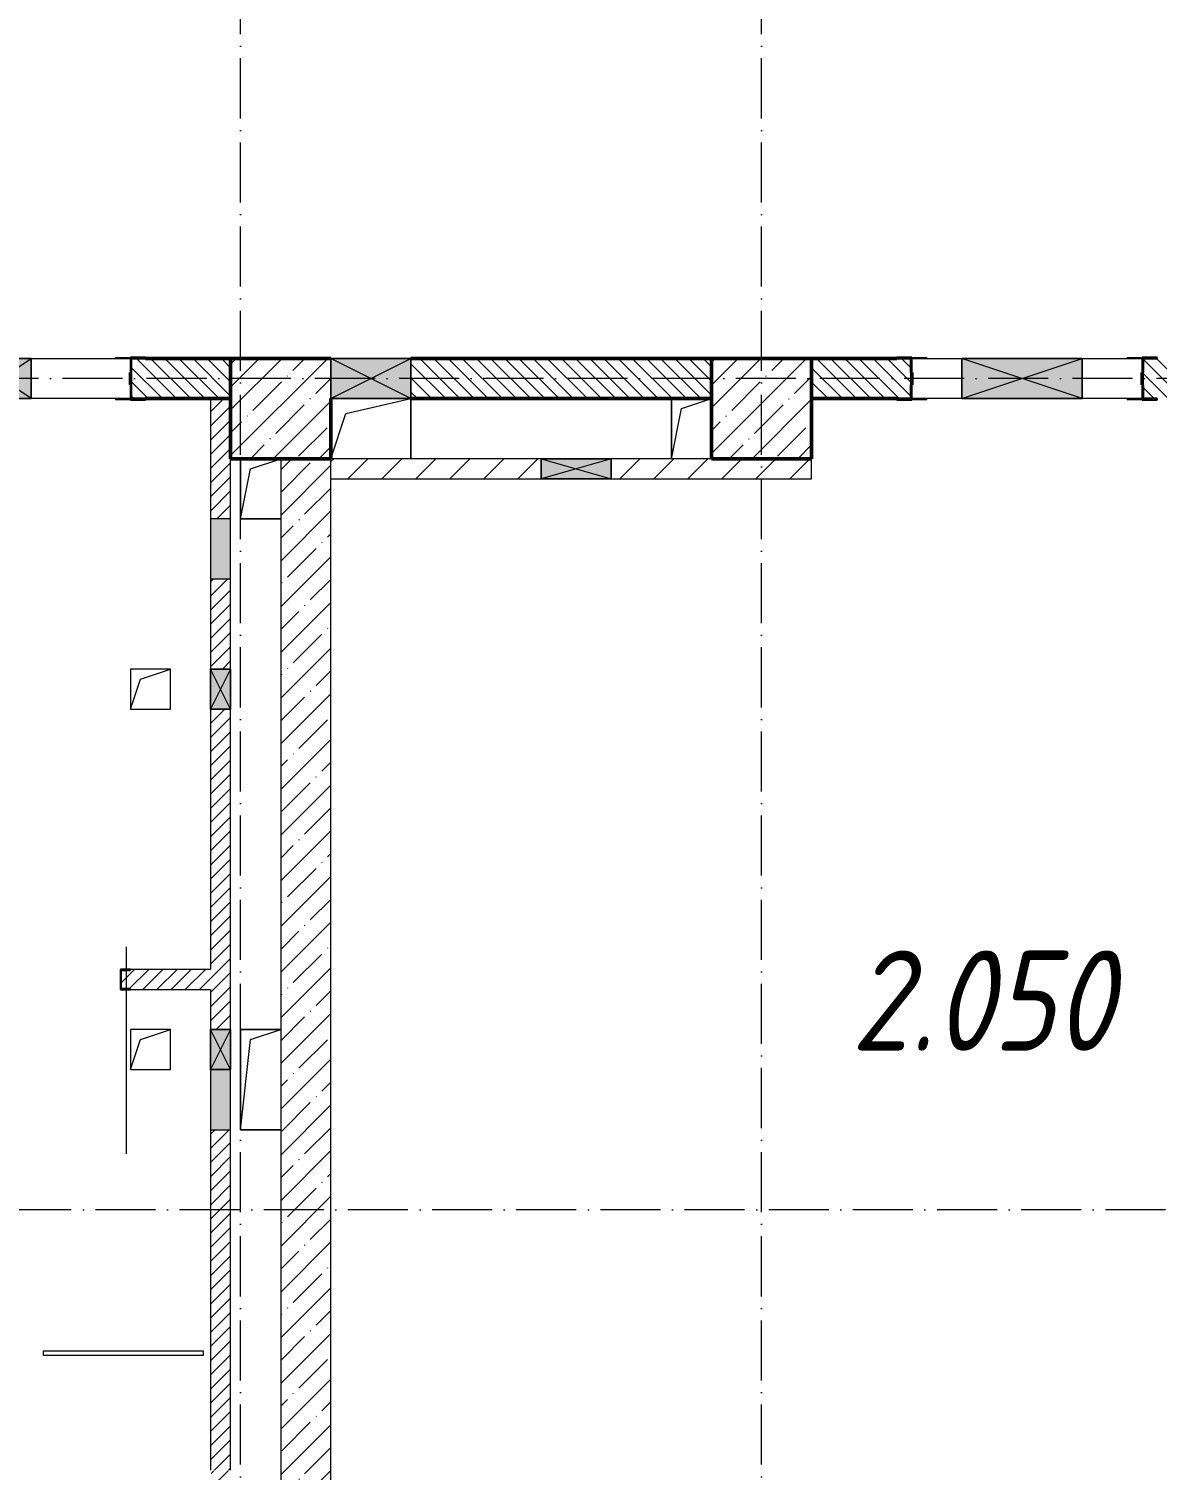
# Model space of a CAD drawing. Header units: millimetres. Extents: x 2294 to 908349, y -83289 to 219220.
# Drawn here: x 20956 to 26588, y 6556 to 13752 of the extents above; entities that cross this region are included whole.
import ezdxf

# ---------------------------------------------------------------- set-up
doc = ezdxf.new("R2010")
doc.units = ezdxf.units.MM
doc.linetypes.add('200_ШТРИХ_ш1п0_6_', pattern=[160, 100, -60])
doc.linetypes.add('50_200_ШТРИХ_1Т_ш5_п1_п1_', pattern=[700, 500, -100, 0, -100])
for name, color, linetype, lineweight in [('A-DETL-GENF-OTLN', 7, 'Continuous', 9), ('A-FLOR-____-OTLN', 7, 'Continuous', 9), ('A-GENM-____-MCUT', 7, 'Continuous', 25), ('A-GENM-____-OTLN', 7, 'Continuous', 9), ('A-GENM-____-OTLN-1', 7, 'Continuous', 25), ('A-GLAZ-____-OTLN', 7, 'Continuous', 9), ('A-WALL-____-MCUT-1', 7, 'Continuous', 9), ('A-WALL-____-MCUT-2', 7, 'Continuous', 50), ('A-WALL-____-PATT-1', 7, 'Continuous', 9), ('A-WALL-FNSH-MCUT-1', 7, 'Continuous', 9), ('I-WALL-____-OTLN', 7, 'Continuous', 9), ('S-COLS-____-MCUT', 7, 'Continuous', 50), ('S-COLS-____-OTLN', 7, 'Continuous', 9), ('S-GRID-____-OTLN-1', 7, '50_200_ШТРИХ_1Т_ш5_п1_п1_', 9), ('Марки помещений', 7, 'Continuous', 9)]:
    doc.layers.add(name, color=color, linetype=linetype, lineweight=lineweight)
doc.layers.add('A-DETL-GENF-OTLN-4', color=9, linetype='200_ШТРИХ_ш1п0_6_', lineweight=9, true_color=0x808080)
doc.layers.add('A-DETL-GENF-OTLN-5', color=7, linetype='Continuous', lineweight=5, true_color=0xc0c0c0)
doc.styles.add('ISOCPEUR_I_3', font='isocpeui.ttf', dxfattribs={"width": 0.85, "height": 2.2})
pattern_1 = [(135, (7562.787, 6025.276), (-35.35534, -35.35534), [])]
pattern_2 = [(45, (7562.787, 6025.276), (-35.35534, 35.35534), [])]

# ---------------------------------------------------------------- blocks, each defined once
blk = doc.blocks.new('BSC_Колонна _Прямоугольная - 500х500-V63-АР1_План отверстий 2 этажа в осях 1-64_А-ГГ')
at = {"layer": 'S-COLS-____-OTLN'}
h = blk.add_hatch(dxfattribs=at)
h.set_pattern_fill('FP_92', color=256, style=0, pattern_type=2)
h.set_pattern_definition([(45, (-14650, -5831.04), (-114.0493, 114.0493), []), (45, (-14535.95, -5831.04), (-114.0493, 114.0493), [201.612, -40.322, 3.353, -36.97])])
h.paths.add_polyline_path([(-250, -250), (250, -250), (250, 250), (-250, 250), (-250, 50)], flags=0)
at = {"layer": 'S-COLS-____-MCUT'}
for p, q in [((250, 250), (-250, 250)), ((-250, 250), (-250, -250)), ((250, -250), (250, 50)), ((-250, -250), (250, -250))]:
    blk.add_line(p, q, dxfattribs=at)
blk = doc.blocks.new('BSC_Колонна _Прямоугольная - 500х500-V129-АР1_План отверстий 2 этажа в осях 1-64_А-ГГ')
at = {"layer": 'S-COLS-____-OTLN'}
h = blk.add_hatch(dxfattribs=at)
h.set_pattern_fill('FP_159', color=256, style=0, pattern_type=2)
h.set_pattern_definition([(45, (-17050, -5831.04), (-114.0493, 114.0493), []), (45, (-16935.95, -5831.04), (-114.0493, 114.0493), [201.612, -40.322, 3.353, -36.97])])
h.paths.add_polyline_path([(-250, -250), (250, -250), (250, 250), (-250, 250)], flags=0)
at = {"layer": 'S-COLS-____-MCUT'}
for p, q in [((250, 250), (-250, 250)), ((-250, 250), (-250, -250)), ((250, -250), (250, 250)), ((-250, -250), (250, -250))]:
    blk.add_line(p, q, dxfattribs=at)
blk = doc.blocks.new('154_Стойка_СКБ_Уголок - СМ-2180_200-28268025-АР1_План отверстий 2 этажа в осях 1-64_А-ГГ')
at = {"layer": 'A-GENM-____-MCUT'}
for p, q in [((125, 156), (125, 81)), ((200, 156), (125, 156)), ((131, 81), (131, 150)), ((131, 150), (200, 150)), ((200, 150), (200, 156)), ((125, 81), (131, 81)), ((131, 19), (125, 19)), ((125, 19), (125, -56)), ((131, -50), (131, 19)), ((125, -56), (200, -56)), ((200, -50), (131, -50)), ((200, -56), (200, -50))]:
    blk.add_line(p, q, dxfattribs=at)
blk = doc.blocks.new('Стойка_Влож_Уголок_Опорный - Уголок-28213941-АР1_План отверстий 2 этажа в осях 1-64_А-ГГ')
at = {"layer": 'A-GENM-____-OTLN'}
for p, q in [((-212, -6), (-212, 0)), ((0, 0), (0, -6)), ((-212, -75), (-212, -6)), ((-212, -6), (-206, -6)), ((-6, -6), (0, -6)), ((0, -6), (0, -75)), ((-212, -75), (-206, -75)), ((-6, -75), (0, -75))]:
    blk.add_line(p, q, dxfattribs=at)
blk = doc.blocks.new('154_Фахверк_СКБ_Швеллер - Тип_100_3960-28331862-АР1_План отверстий 2 этажа в осях 1-64_А-ГГ')
at = {"layer": 'A-GENM-____-MCUT'}
for p, q in [((175, 50), (125, 50)), ((125, 50), (125, -50)), ((128, 47), (175, 47)), ((128, -47), (128, 47)), ((175, 47), (175, 50)), ((125, -50), (175, -50)), ((175, -47), (128, -47)), ((175, -50), (175, -47))]:
    blk.add_line(p, q, dxfattribs=at)
blk = doc.blocks.new('AR_Отверстие Ниша - Лючок-32406056-АР1_План отверстий 2 этажа в осях 1-64_А-ГГ')
at = {"layer": 'A-GLAZ-____-OTLN'}
blk.add_hatch(color=256, dxfattribs=at).paths.add_polyline_path([(150, -50), (150, 50), (-150, 50), (-150, -50)], flags=0)
for p, q in [((150, 50), (-150, 50)), ((-150, 50), (-150, -50)), ((150, -50), (150, 50)), ((-150, -50), (150, -50))]:
    blk.add_line(p, q, dxfattribs=at)
blk = doc.blocks.new('AR_Отверстие Ниша - Лючок-32406028-АР1_План отверстий 2 этажа в осях 1-64_А-ГГ')
at = {"layer": 'A-GLAZ-____-OTLN'}
blk.add_hatch(color=256, dxfattribs=at).paths.add_polyline_path([(250, 50), (-50, 50), (-50, -50), (250, -50)], flags=0)
for p, q in [((250, 50), (-50, 50)), ((250, -50), (250, 50)), ((-50, -50), (250, -50))]:
    blk.add_line(p, q, dxfattribs=at)
blk = doc.blocks.new('AR_Отверстие прямоугольное _в стене_ - AR_Отверстие прямоугольное _в стене__ВК-32405997-АР1_План отверстий 2 этажа в осях 1-64_А-ГГ')
at = {"layer": 'A-GLAZ-____-OTLN'}
blk.add_hatch(color=256, dxfattribs=at).paths.add_polyline_path([(100, 50), (-100, 50), (-100, -50), (100, -50)], flags=0)
at = {"layer": 'A-DETL-GENF-OTLN'}
for p, q in [((-100, -50), (-100, 50)), ((-100, 50), (100, 50)), ((100, 50), (-100, -50)), ((-100, 50), (100, -50)), ((100, 50), (-100, 50)), ((-100, 50), (-100, -50)), ((100, 50), (100, -50)), ((100, -50), (100, 50)), ((100, -50), (-100, -50)), ((-100, -50), (100, -50))]:
    blk.add_line(p, q, dxfattribs=at)
blk = doc.blocks.new('AR_Отверстие прямоугольное _в стене_ - AR_Отверстие прямоугольное _в стене__ВК-32402434-АР1_План отверстий 2 этажа в осях 1-64_А-ГГ')
at = {"layer": 'A-GLAZ-____-OTLN'}
blk.add_hatch(color=256, dxfattribs=at).paths.add_polyline_path([(-100, -50), (100, -50), (100, 50), (-100, 50)], flags=0)
at = {"layer": 'A-DETL-GENF-OTLN'}
for p, q in [((-100, -50), (-100, 50)), ((-100, 50), (100, 50)), ((100, 50), (-100, -50)), ((-100, 50), (100, -50)), ((100, 50), (-100, 50)), ((-100, 50), (-100, -50)), ((100, 50), (100, -50)), ((100, -50), (100, 50)), ((100, -50), (-100, -50)), ((-100, -50), (100, -50))]:
    blk.add_line(p, q, dxfattribs=at)
blk = doc.blocks.new('AR_Отверстие прямоугольное _в плите_ - AR_Отверстие прямоугольное _в плите_-30459207-АР1_План отверстий 2 этажа в осях 1-64_А-ГГ')
at = {"layer": 'A-GENM-____-OTLN'}
for p, q in [((100, 100), (-100, 100)), ((-100, 100), (-100, -100)), ((-50, 50), (100, 100)), ((100, -100), (100, 100)), ((-100, -100), (-50, 50)), ((-100, -100), (100, -100))]:
    blk.add_line(p, q, dxfattribs=at)
blk = doc.blocks.new('AR_Отверстие прямоугольное _в плите_ - AR_Отверстие прямоугольное _в плите_-V152-АР1_План отверстий 2 этажа в осях 1-64_А-ГГ')
at = {"layer": 'A-GENM-____-OTLN'}
for p, q in [((100, 250), (-100, 250)), ((-100, 250), (-100, -250)), ((-50, 200), (100, 250)), ((-100, -250), (-50, 200)), ((-100, -250), (100, -250))]:
    blk.add_line(p, q, dxfattribs=at)
blk = doc.blocks.new('AR_Отверстие прямоугольное _в плите_ - AR_Отверстие прямоугольное _в плите_-30512088-АР1_План отверстий 2 этажа в осях 1-64_А-ГГ')
at = {"layer": 'A-GENM-____-OTLN'}
for p, q in [((-100, 150), (-100, -150)), ((-50, 100), (100, 150)), ((-100, -150), (-50, 100)), ((-100, -150), (100, -150))]:
    blk.add_line(p, q, dxfattribs=at)
blk = doc.blocks.new('AR_Отверстие прямоугольное _в плите_ - AR_Отверстие прямоугольное _в плите_-V181-АР1_План отверстий 2 этажа в осях 1-64_А-ГГ')
at = {"layer": 'A-GENM-____-OTLN'}
for p, q in [((-125, 75), (200, 150)), ((200, -150), (200, 150)), ((-200, -150), (-125, 75))]:
    blk.add_line(p, q, dxfattribs=at)
blk = doc.blocks.new('AR_Отверстие прямоугольное _в плите_ - AR_Отверстие прямоугольное _в плите_-V178-АР1_План отверстий 2 этажа в осях 1-64_А-ГГ')
at = {"layer": 'A-GENM-____-OTLN'}
for p, q in [((-100, 150), (-100, -150)), ((-50, 100), (100, 150)), ((-100, -150), (-50, 100))]:
    blk.add_line(p, q, dxfattribs=at)
blk = doc.blocks.new('AR_Отверстие прямоугольное _в стене__БезПР - AR_Отверстие прямоугольное _в стене__БезПР-36788956-АР1_План отверстий 2 этажа в осях 1-64_А-ГГ')
at = {"layer": 'A-GLAZ-____-OTLN'}
blk.add_hatch(color=256, dxfattribs=at).paths.add_polyline_path([(175, -50), (175, 50), (-175, 50), (-175, -50)], flags=0)
at = {"layer": 'A-DETL-GENF-OTLN'}
for p, q in [((-175, -50), (-175, 50)), ((-175, 50), (175, 50)), ((175, 50), (-175, -50)), ((-175, 50), (175, -50)), ((175, 50), (-175, 50)), ((-175, 50), (-175, -50)), ((175, 50), (175, -50)), ((175, -50), (175, 50)), ((175, -50), (-175, -50)), ((-175, -50), (175, -50))]:
    blk.add_line(p, q, dxfattribs=at)
at = {"layer": 'A-GLAZ-____-OTLN'}
blk.add_line((175, 50), (-175, 50), dxfattribs=at)
blk = doc.blocks.new('AR_Отверстие прямоугольное _в стене_ - AR_Отверстие прямоугольное _в стене__ОВ-36870782-АР1_План отверстий 2 этажа в осях 1-64_А-ГГ')
at = {"layer": 'A-GLAZ-____-OTLN'}
blk.add_hatch(color=256, dxfattribs=at).paths.add_polyline_path([(-300, 100), (-300, -100), (300, -100), (300, 100)], flags=0)
at = {"layer": 'A-DETL-GENF-OTLN'}
for p, q in [((-300, -100), (-300, 100)), ((-300, 100), (300, 100)), ((300, 100), (-300, -100)), ((-300, 100), (300, -100)), ((300, 100), (-300, 100)), ((-300, 100), (-300, -100)), ((300, 100), (300, -100)), ((300, -100), (300, 100)), ((300, -100), (-300, -100)), ((-300, -100), (300, -100))]:
    blk.add_line(p, q, dxfattribs=at)
blk = doc.blocks.new('AR_Отверстие прямоугольное _в стене__БезПР - AR_Отверстие прямоугольное _в стене__БезПР-36789068-АР1_План отверстий 2 этажа в осях 1-64_А-ГГ')
at = {"layer": 'A-GLAZ-____-OTLN'}
blk.add_hatch(color=256, dxfattribs=at).paths.add_polyline_path([(200, 100), (-200, 100), (-200, -100), (200, -100)], flags=0)
at = {"layer": 'A-DETL-GENF-OTLN'}
for p, q in [((-200, -100), (-200, 100)), ((-200, 100), (200, 100)), ((200, 100), (-200, -100)), ((-200, 100), (200, -100)), ((200, 100), (-200, 100)), ((-200, 100), (-200, -100)), ((200, 100), (200, -100)), ((200, -100), (200, 100)), ((200, -100), (-200, -100)), ((-200, -100), (200, -100))]:
    blk.add_line(p, q, dxfattribs=at)
blk = doc.blocks.new('AR_Отверстие прямоугольное _в стене__БезПР - AR_Отверстие прямоугольное _в стене__БезПР-36427769-АР1_План отверстий 2 этажа в осях 1-64_А-ГГ')
at = {"layer": 'A-GLAZ-____-OTLN'}
blk.add_hatch(color=256, dxfattribs=at).paths.add_polyline_path([(-150, 100), (-150, -100), (150, -100), (150, 100)], flags=0)
at = {"layer": 'A-DETL-GENF-OTLN'}
for p, q in [((-150, -100), (-150, 100)), ((-150, 100), (150, 100)), ((150, 100), (-150, -100)), ((-150, 100), (150, -100)), ((150, 100), (-150, 100)), ((-150, 100), (-150, -100)), ((150, 100), (150, -100)), ((150, -100), (150, 100)), ((150, -100), (-150, -100)), ((-150, -100), (150, -100))]:
    blk.add_line(p, q, dxfattribs=at)
at = {"layer": 'A-GLAZ-____-OTLN'}
blk.add_line((150, 100), (-150, 100), dxfattribs=at)
blk = doc.blocks.new('DET_L_Имитация разреза_ISO2-5 - Влево-29864020-АР1_План отверстий 2 этажа в осях 1-64_А-ГГ')
at = {"layer": 'A-DETL-GENF-OTLN-5'}
blk.add_line((143.1, 0), (1176.9, 0), dxfattribs=at)
blk = doc.blocks.new('2floor')
at = {"layer": 'A-WALL-____-PATT-1'}
h = blk.add_hatch(dxfattribs=at)
h.set_pattern_fill('FP_6', color=256, style=0, pattern_type=2)
h.set_pattern_definition(pattern_1)
h.paths.add_polyline_path([(21962.8, 11906.3), (21962.8, 12106.3), (21468.8, 12106.3), (21468.8, 12037.3), (21462.8, 12037.3), (21462.8, 11975.3), (21468.8, 11975.3), (21468.8, 11906.3), (21688.8, 11906.3)], flags=0)
h.paths.add_polyline_path([(19637.8, 11906.3), (20306.8, 11906.3), (20306.8, 11975.3), (20312.8, 11975.3), (20312.8, 12037.3), (20306.8, 12037.3), (20306.8, 12106.3), (19568.8, 12106.3), (19568.8, 12037.3), (19562.8, 12037.3), (19562.8, 11975.3), (19568.8, 11975.3), (19568.8, 11906.3)], flags=0)
h.paths.add_polyline_path([(18462.8, 11906.3), (18556.8, 11906.3), (18556.8, 11975.3), (18562.8, 11975.3), (18562.8, 12037.3), (18556.8, 12037.3), (18556.8, 12106.3), (18462.8, 12106.3), (18462.8, 11921.1)], flags=0)
h = blk.add_hatch(dxfattribs=at)
h.set_pattern_fill('FP_6', color=256, style=0, pattern_type=2)
h.set_pattern_definition(pattern_1)
h.paths.add_polyline_path([(24362.8, 11906.3), (24362.8, 12106.3), (22862.8, 12106.3), (22862.8, 11906.3), (23456.3, 11906.3)], flags=0)
h = blk.add_hatch(dxfattribs=at)
h.set_pattern_fill('FP_6', color=256, style=0, pattern_type=2)
h.set_pattern_definition(pattern_1)
h.paths.add_polyline_path([(27362.8, 11906.3), (27362.8, 12106.3), (26518.8, 12106.3), (26518.8, 12037.3), (26512.8, 12037.3), (26512.8, 11975.3), (26518.8, 11975.3), (26518.8, 11906.3), (26991.2, 11906.3)], flags=0)
h.paths.add_polyline_path([(25356.8, 11906.3), (25356.8, 11975.3), (25362.8, 11975.3), (25362.8, 12037.3), (25356.8, 12037.3), (25356.8, 12106.3), (24862.8, 12106.3), (24862.8, 11906.3), (25287.8, 11906.3)], flags=0)
h = blk.add_hatch(dxfattribs=at)
h.set_pattern_fill('FP_5', color=256, style=0, pattern_type=2)
h.set_pattern_definition(pattern_2)
h.paths.add_polyline_path([(21862.8, 4356.3), (21962.8, 4356.3), (21962.8, 6506.3), (21959.8, 6506.3), (21959.8, 6553.3), (21865.8, 6553.3), (21865.8, 6506.3), (21862.8, 6506.3), (21862.8, 4606.3)], flags=0)
h.paths.add_polyline_path([(21962.8, 6556.3), (21962.8, 8256.3), (21862.8, 8256.3), (21862.8, 6556.3), (21959.8, 6556.3)], flags=0)
h.paths.add_polyline_path([(21962.8, 8756.3), (21962.8, 10356.3), (21862.8, 10356.3), (21862.8, 8756.3), (21867.1, 8756.3)], flags=0)
h.paths.add_polyline_path([(21917, 10556.3), (21962.8, 10556.3), (21962.8, 11006.3), (21862.8, 11006.3), (21862.8, 10556.3), (21915.4, 10556.3)], flags=0)
h.paths.add_polyline_path([(21962.8, 11306.3), (21962.8, 11906.3), (21862.8, 11906.3), (21862.8, 11306.3), (21942.4, 11306.3)], flags=0)
h = blk.add_hatch(dxfattribs=at)
h.set_pattern_fill('FP_25', color=256, style=0, pattern_type=2)
h.set_pattern_definition([(45, (7562.79, 6025.28), (-114.0493, 114.0493), []), (45, (7676.84, 6025.28), (-114.0493, 114.0493), [201.612, -40.322, 3.353, -36.97])])
h.paths.add_polyline_path([(22212.8, 4606.3), (22462.8, 4606.3), (22462.8, 11606.3), (22212.8, 11606.3), (22212.8, 5041.2)], flags=0)
h = blk.add_hatch(dxfattribs=at)
h.set_pattern_fill('FP_4', color=256, style=0, pattern_type=2)
h.set_pattern_definition([(45, (7562.79, 6025.28), (-84.8528, 84.8528), [])])
h.paths.add_polyline_path([(24362.8, 11506.3), (24862.8, 11506.3), (24862.8, 11606.3), (23862.8, 11606.3), (23862.8, 11506.3)], flags=0)
h.paths.add_polyline_path([(22462.8, 11506.3), (23512.8, 11506.3), (23512.8, 11606.3), (22462.8, 11606.3)], flags=0)
h = blk.add_hatch(dxfattribs=at)
h.set_pattern_fill('FP_5', color=256, style=0, pattern_type=2)
h.set_pattern_definition(pattern_2)
h.paths.add_polyline_path([(21862.8, 8956.3), (21862.8, 9056.3), (21462.8, 9056.3), (21462.8, 9053.3), (21415.8, 9053.3), (21415.8, 8959.3), (21462.8, 8959.3), (21462.8, 8956.3), (21688.8, 8956.3)], flags=0)
at = {"layer": 'A-FLOR-____-OTLN'}
for p, q in [((22862.8, 11906.3), (22862.8, 11606.3)), ((24162.8, 11606.3), (24162.8, 11906.3)), ((22012.8, 11306.3), (22012.8, 11606.3)), ((22212.8, 11306.3), (22012.8, 11306.3)), ((22012.8, 8756.3), (22212.8, 8756.3)), ((22012.8, 8256.3), (22012.8, 8756.3)), ((22212.8, 8256.3), (22012.8, 8256.3))]:
    blk.add_line(p, q, dxfattribs=at)
at = {"layer": 'A-WALL-____-MCUT-1'}
for p, q in [((22212.8, 11606.3), (22212.8, 4606.3)), ((22462.8, 4606.3), (22462.8, 11606.3))]:
    blk.add_line(p, q, dxfattribs=at)
at = {"layer": 'A-WALL-____-MCUT-2'}
for p, q in [((21962.8, 12106.3), (21537.8, 12106.3)), ((24362.8, 12106.3), (22862.8, 12106.3)), ((25287.8, 12106.3), (24862.8, 12106.3)), ((21462.8, 12037.3), (21462.8, 11975.3)), ((25362.8, 11975.3), (25362.8, 12037.3)), ((26512.8, 12037.3), (26512.8, 11975.3)), ((21537.8, 11906.3), (21962.8, 11906.3)), ((22862.8, 11906.3), (24362.8, 11906.3)), ((24862.8, 11906.3), (25287.8, 11906.3))]:
    blk.add_line(p, q, dxfattribs=at)
at = {"layer": 'A-WALL-FNSH-MCUT-1'}
for p, q in [((21862.8, 11906.3), (21862.8, 11306.3)), ((21962.8, 11306.3), (21962.8, 11606.3)), ((23512.8, 11606.3), (22462.8, 11606.3)), ((24362.8, 11606.3), (23862.8, 11606.3)), ((24862.8, 11506.3), (24862.8, 11606.3)), ((22462.8, 11506.3), (23512.8, 11506.3)), ((23862.8, 11506.3), (24862.8, 11506.3)), ((21862.8, 11006.3), (21862.8, 10556.3)), ((21962.8, 10556.3), (21962.8, 11006.3)), ((21862.8, 10356.3), (21862.8, 9056.3)), ((21962.8, 8756.3), (21962.8, 10356.3)), ((21862.8, 9056.3), (21462.8, 9056.3)), ((21462.8, 8956.3), (21862.8, 8956.3)), ((21862.8, 8956.3), (21862.8, 8756.3)), ((21862.8, 8256.3), (21862.8, 6556.3)), ((21962.8, 6556.3), (21962.8, 8256.3)), ((21827.8, 7151.3), (21027.8, 7151.3)), ((21027.8, 7151.3), (21027.8, 7131.3)), ((21027.8, 7131.3), (21827.8, 7131.3)), ((21827.8, 7131.3), (21827.8, 7151.3))]:
    blk.add_line(p, q, dxfattribs=at)
at = {"layer": 'I-WALL-____-OTLN'}
for p, q in [((20967.8, 12106.3), (21462.8, 12106.3)), ((25362.8, 12106.3), (25612.8, 12106.3)), ((26212.8, 12106.3), (26512.8, 12106.3)), ((21462.8, 11906.3), (20967.8, 11906.3)), ((25612.8, 11906.3), (25362.8, 11906.3)), ((26512.8, 11906.3), (26212.8, 11906.3))]:
    blk.add_line(p, q, dxfattribs=at)
at = {"layer": 'A-DETL-GENF-OTLN-4', "rotation": 270.0000000000005}
blk.add_blockref('DET_L_Имитация разреза_ISO2-5 - Влево-29864020-АР1_План отверстий 2 этажа в осях 1-64_А-ГГ', (21441.7, 9312.2), dxfattribs=at)
at = {"layer": 'A-GENM-____-OTLN'}
for p, rotation in [((21462.8, 11900.3), 269.9999999999995), ((25362.8, 12112.3), 89.99999999999955), ((26512.8, 11900.3), 269.9999999999995)]:
    blk.add_blockref('Стойка_Влож_Уголок_Опорный - Уголок-28213941-АР1_План отверстий 2 этажа в осях 1-64_А-ГГ', p, dxfattribs=dict(at, rotation=rotation))
for name, p in [('AR_Отверстие прямоугольное _в плите_ - AR_Отверстие прямоугольное _в плите_-V181-АР1_План отверстий 2 этажа в осях 1-64_А-ГГ', (22662.8, 11756.3)), ('AR_Отверстие прямоугольное _в плите_ - AR_Отверстие прямоугольное _в плите_-V178-АР1_План отверстий 2 этажа в осях 1-64_А-ГГ', (24262.8, 11756.3)), ('AR_Отверстие прямоугольное _в плите_ - AR_Отверстие прямоугольное _в плите_-30512088-АР1_План отверстий 2 этажа в осях 1-64_А-ГГ', (22112.8, 11456.3)), ('AR_Отверстие прямоугольное _в плите_ - AR_Отверстие прямоугольное _в плите_-30459207-АР1_План отверстий 2 этажа в осях 1-64_А-ГГ', (21562.8, 10456.3)), ('AR_Отверстие прямоугольное _в плите_ - AR_Отверстие прямоугольное _в плите_-30459207-АР1_План отверстий 2 этажа в осях 1-64_А-ГГ', (21562.8, 8656.3)), ('AR_Отверстие прямоугольное _в плите_ - AR_Отверстие прямоугольное _в плите_-V152-АР1_План отверстий 2 этажа в осях 1-64_А-ГГ', (22112.8, 8506.3))]:
    blk.add_blockref(name, p, dxfattribs=at)
at = {"layer": 'A-GENM-____-OTLN-1'}
for name, p in [('154_Стойка_СКБ_Уголок - СМ-2180_200-28268025-АР1_План отверстий 2 этажа в осях 1-64_А-ГГ', (21337.8, 11956.3)), ('154_Стойка_СКБ_Уголок - СМ-2180_200-28268025-АР1_План отверстий 2 этажа в осях 1-64_А-ГГ', (26387.8, 11956.3)), ('154_Фахверк_СКБ_Швеллер - Тип_100_3960-28331862-АР1_План отверстий 2 этажа в осях 1-64_А-ГГ', (21287.8, 9006.3))]:
    blk.add_blockref(name, p, dxfattribs=at)
at = {"layer": 'A-GENM-____-OTLN-1', "rotation": 180}
blk.add_blockref('154_Стойка_СКБ_Уголок - СМ-2180_200-28268025-АР1_План отверстий 2 этажа в осях 1-64_А-ГГ', (25487.8, 12056.3), dxfattribs=at)
at = {"layer": 'A-GLAZ-____-OTLN'}
for name, p, rotation in [('AR_Отверстие прямоугольное _в стене__БезПР - AR_Отверстие прямоугольное _в стене__БезПР-36427769-АР1_План отверстий 2 этажа в осях 1-64_А-ГГ', (20817.8, 12006.3), 180), ('AR_Отверстие прямоугольное _в стене__БезПР - AR_Отверстие прямоугольное _в стене__БезПР-36789068-АР1_План отверстий 2 этажа в осях 1-64_А-ГГ', (22662.8, 12006.3), 180), ('AR_Отверстие прямоугольное _в стене_ - AR_Отверстие прямоугольное _в стене__ОВ-36870782-АР1_План отверстий 2 этажа в осях 1-64_А-ГГ', (25912.8, 12006.3), 180), ('AR_Отверстие Ниша - Лючок-32406056-АР1_План отверстий 2 этажа в осях 1-64_А-ГГ', (21912.8, 11156.3), 269.9999999999997), ('AR_Отверстие прямоугольное _в стене_ - AR_Отверстие прямоугольное _в стене__ВК-32402434-АР1_План отверстий 2 этажа в осях 1-64_А-ГГ', (21912.8, 10456.3), 269.9999999999997), ('AR_Отверстие прямоугольное _в стене_ - AR_Отверстие прямоугольное _в стене__ВК-32405997-АР1_План отверстий 2 этажа в осях 1-64_А-ГГ', (21912.8, 8656.3), 269.9999999999997), ('AR_Отверстие Ниша - Лючок-32406028-АР1_План отверстий 2 этажа в осях 1-64_А-ГГ', (21912.8, 8506.3), 269.9999999999997)]:
    blk.add_blockref(name, p, dxfattribs=dict(at, rotation=rotation))
blk.add_blockref('AR_Отверстие прямоугольное _в стене__БезПР - AR_Отверстие прямоугольное _в стене__БезПР-36788956-АР1_План отверстий 2 этажа в осях 1-64_А-ГГ', (23687.8, 11556.3), dxfattribs=at)
at = {"layer": 'S-COLS-____-OTLN'}
for name, p in [('BSC_Колонна _Прямоугольная - 500х500-V63-АР1_План отверстий 2 этажа в осях 1-64_А-ГГ', (22212.8, 11856.3)), ('BSC_Колонна _Прямоугольная - 500х500-V129-АР1_План отверстий 2 этажа в осях 1-64_А-ГГ', (24612.8, 11856.3))]:
    blk.add_blockref(name, p, dxfattribs=at)
at = {"layer": 'Марки помещений', "insert": (25059.6, 9150.9), "char_height": 500, "width": 785.654, "attachment_point": 1, "style": 'ISOCPEUR_I_3'}
blk.add_mtext('2.050', dxfattribs=at)
blk = doc.blocks.new('3osi')
at = {"layer": 'S-GRID-____-OTLN-1', "color": 251, "ltscale": 0.6, "true_color": 0x636466}
for p, q in [((180033.5, 1542.7), (180033.5, 55906.2)), ((182633.5, 1542.7), (182633.5, 55906.2)), ((255902.3, 12006.3), (160914.7, 12006.3)), ((269510, 7856.3), (160914.7, 7856.3))]:
    blk.add_line(p, q, dxfattribs=at)

msp = doc.modelspace()

# ---------------------------------------------------------------- block references
for name, p in [('3osi', (-158020.7, 0)), ('2floor', (0, 0))]:
    msp.add_blockref(name, p)

doc.saveas('drawing.dxf')
